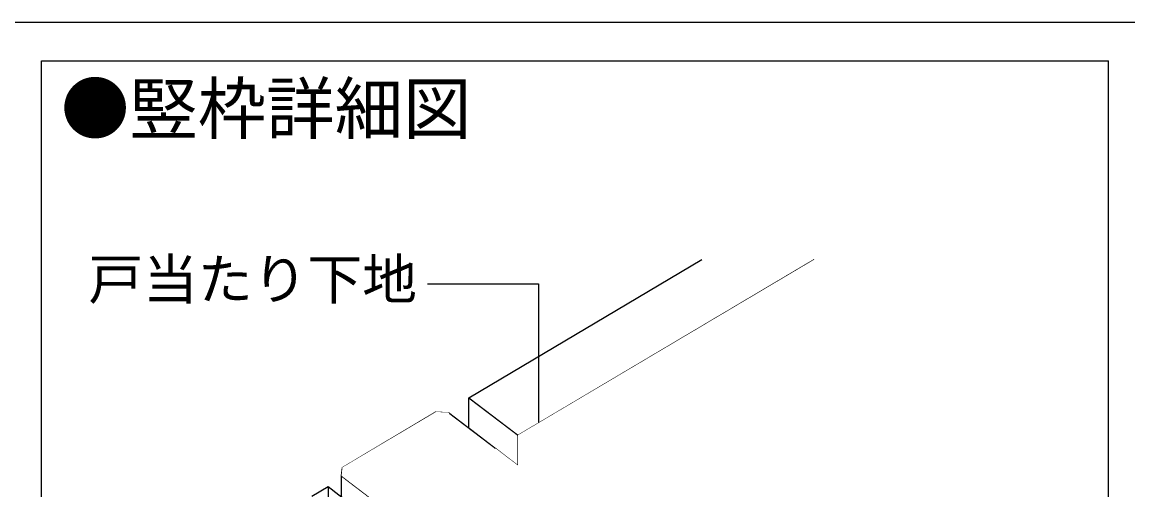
# Model space of a CAD drawing. Units: millimetres, scale not verified. Extents: x -1051 to 1051, y -744 to 744.
# Drawn here: x -427.5 to -142.5, y 566.9 to 687.5 of the extents above; entities that cross this region are included whole.
import ezdxf
from ezdxf.enums import TextEntityAlignment as Align

# ---------------------------------------------------------------- set-up
doc = ezdxf.new("R2010")
doc.units = ezdxf.units.MM
doc.header["$LTSCALE"] = 5
doc.linetypes.add('DASHED1', pattern=[1.8, 1.2, -0.6])
doc.layers.add('0-0', color=7, linetype='Continuous')
doc.layers.add('5-0', color=7, linetype='Continuous')
doc.styles.add('ＭＳ ゴシック', font='')
doc.styles.get('ＭＳ ゴシック').set_extended_font_data('MS Gothic')

msp = doc.modelspace()

# ---------------------------------------------------------------- linework, layer by layer
at = {"layer": '0-0', "color": 2}
msp.add_line((-987.5, 687.5), (987.5, 687.5), dxfattribs=at)
at = {"layer": '5-0', "color": 3}
for p, q in [((-422.5, 367.5), (-422.5, 677.5)), ((-422.5, 677.5), (-147.5, 677.5)), ((-147.5, 367.5), (-147.5, 677.5))]:
    msp.add_line(p, q, dxfattribs=at)
at = {"layer": '5-0'}
msp.add_line((-344.942, 572.698), (-320.839, 586.987), dxfattribs=at)
at = {"layer": '5-0', "linetype": 'DASHED1'}
for p, q in [((-407.032, 533.141), (-348.647, 567.753)), ((-348.647, 567.753), (-348.647, 469.499))]:
    msp.add_line(p, q, dxfattribs=at)

# ---------------------------------------------------------------- texts
at = {"layer": '5-0', "style": 'ＭＳ ゴシック'}
msp.add_text('戸当たり下地', height=10.35, dxfattribs=at).set_placement((-410.433, 612.949), align=Align.BOTTOM_LEFT)
msp.add_text('15', height=10.35, rotation=322.638, dxfattribs=at).set_placement((-263.783, 560.338), align=Align.BOTTOM_LEFT)

# ---------------------------------------------------------------- wipeouts: each hides what was drawn before it
for points in [[(-417.5, 654.861), (-417.5, 672.5), (-311.314, 672.5), (-311.314, 654.861)], [(-312.332, 590.658), (-299.69, 581.006), (-223.346, 626.266), (-252.27, 626.266)], [(-345.147, 403.335), (-333.01, 403.335), (-333.01, 561.252), (-345.147, 570.519)]]:
    msp.add_wipeout(points)

# ---------------------------------------------------------------- next in the draw order: linework, layer by layer
at = {"layer": '5-0'}
for p, q in [((-265.257, 601.419), (-159.896, 520.976)), ((-345.147, 570.519), (-344.942, 572.698)), ((-345.147, 471.574), (-345.147, 570.519))]:
    msp.add_line(p, q, dxfattribs=at)

# ---------------------------------------------------------------- next in the draw order: texts
at = {"layer": '5-0', "style": 'ＭＳ ゴシック'}
msp.add_text('●竪枠詳細図', height=12.93, dxfattribs=at).set_placement((-417.5, 654.861), align=Align.BOTTOM_LEFT)

# ---------------------------------------------------------------- next in the draw order: wipeouts: each hides what was drawn before it
msp.add_wipeout([(-312.332, 403.335), (-299.69, 403.335), (-299.69, 581.006), (-312.332, 590.658)])

# ---------------------------------------------------------------- next in the draw order: linework, layer by layer
at = {"layer": '5-0'}
for p, q in [((-312.332, 590.658), (-252.27, 626.266)), ((-345.147, 570.519), (-302.669, 538.087))]:
    msp.add_line(p, q, dxfattribs=at)
at = {"layer": '5-0', "linetype": 'DASHED1'}
msp.add_line((-348.647, 567.753), (-312.238, 539.954), dxfattribs=at)

# ---------------------------------------------------------------- next in the draw order: wipeouts: each hides what was drawn before it
for points in [[(-305.464, 577.583), (-317.6, 586.849), (-310.774, 574.435), (-310.774, 574.435)], [(-299.69, 403.335), (-274.908, 403.335), (-274.908, 562.085), (-299.69, 581.006)]]:
    msp.add_wipeout(points)

# ---------------------------------------------------------------- next in the draw order: linework, layer by layer
at = {"layer": '5-0'}
for p, q in [((-299.69, 581.006), (-223.346, 626.266)), ((-312.332, 582.827), (-312.332, 590.658)), ((-312.332, 590.658), (-193.495, 499.926)), ((-320.839, 586.987), (-317.6, 586.849)), ((-317.6, 586.849), (-187.132, 487.237)), ((-299.69, 573.174), (-299.69, 581.006))]:
    msp.add_line(p, q, dxfattribs=at)
at = {"layer": '5-0', "color": 6}
msp.add_lwpolyline([(-323.024, 620.004), (-294.448, 620.004), (-294.448, 530.459)], dxfattribs=at)

# ---------------------------------------------------------------- next in the draw order: wipeouts: each hides what was drawn before it
msp.add_wipeout([(-344.942, 572.698), (-333.01, 561.252), (-328.946, 563.662), (-328.946, 563.662)])

# ---------------------------------------------------------------- next in the draw order: wipeouts: each hides what was drawn before it
for points in [[(-223.346, 626.266), (-150.73, 403.335), (-150.73, 626.266), (-150.73, 626.266)], [(-320.839, 586.987), (-310.774, 574.435), (-317.6, 586.849), (-317.6, 586.849)], [(-345.147, 570.519), (-333.01, 561.252), (-344.942, 572.698), (-344.942, 572.698)]]:
    msp.add_wipeout(points)

# ---------------------------------------------------------------- next in the draw order: wipeouts: each hides what was drawn before it
for points in [[(-299.69, 581.006), (-150.73, 403.335), (-223.346, 626.266), (-223.346, 626.266)], [(-328.946, 563.662), (-310.774, 574.435), (-320.839, 586.987), (-320.839, 586.987)]]:
    msp.add_wipeout(points)

# ---------------------------------------------------------------- next in the draw order: wipeouts: each hides what was drawn before it
for points in [[(-265.257, 601.419), (-240.475, 582.498), (-240.475, 582.498), (-240.475, 582.498)], [(-328.946, 563.662), (-320.839, 586.987), (-320.839, 586.987), (-320.839, 586.987)], [(-299.69, 403.335), (-150.73, 403.335), (-299.69, 581.006), (-299.69, 581.006)]]:
    msp.add_wipeout(points)

# ---------------------------------------------------------------- next in the draw order: wipeouts: each hides what was drawn before it
for points in [[(-274.908, 562.085), (-240.475, 582.498), (-265.257, 601.419), (-265.257, 601.419)], [(-344.942, 572.698), (-328.946, 563.662), (-320.839, 586.987), (-320.839, 586.987)]]:
    msp.add_wipeout(points)

# ---------------------------------------------------------------- next in the draw order: wipeouts: each hides what was drawn before it
for points in [[(-299.69, 581.006), (-274.908, 562.085), (-265.257, 601.419), (-265.257, 601.419)], [(-240.475, 582.498), (-193.495, 499.926), (-159.062, 520.339), (-159.062, 520.339)]]:
    msp.add_wipeout(points)

# ---------------------------------------------------------------- next in the draw order: wipeouts: each hides what was drawn before it
for points in [[(-240.475, 582.498), (-159.062, 520.339), (-159.062, 520.339), (-159.062, 520.339)], [(-305.464, 577.583), (-296.835, 549.086), (-280.682, 558.662), (-280.682, 558.662)]]:
    msp.add_wipeout(points)

# ---------------------------------------------------------------- next in the draw order: wipeouts: each hides what was drawn before it
for points in [[(-274.908, 562.085), (-193.495, 499.926), (-240.475, 582.498), (-240.475, 582.498)], [(-310.774, 574.435), (-296.835, 549.086), (-305.464, 577.583), (-305.464, 577.583)]]:
    msp.add_wipeout(points)

# ---------------------------------------------------------------- next in the draw order: wipeouts: each hides what was drawn before it
msp.add_wipeout([(-310.774, 574.435), (-299.913, 547.261), (-296.835, 549.086), (-296.835, 549.086)])

# ---------------------------------------------------------------- next in the draw order: wipeouts: each hides what was drawn before it
msp.add_wipeout([(-328.946, 563.662), (-299.913, 547.261), (-310.774, 574.435), (-310.774, 574.435)])

doc.saveas('drawing.dxf')
